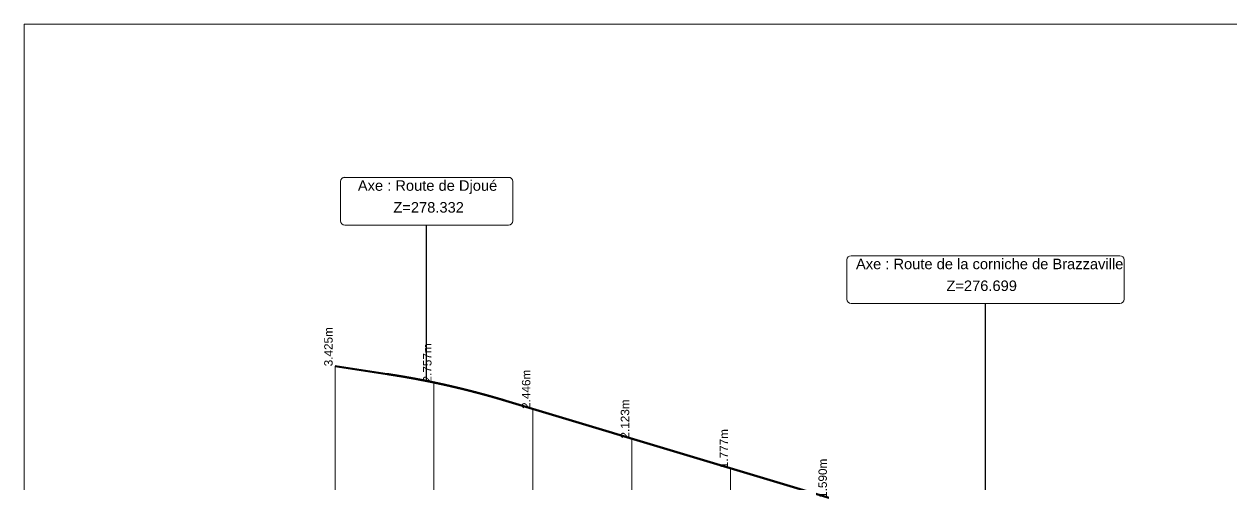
# Model space of a CAD drawing. Extents: x -1791 to 2983, y -138 to 554.
# Drawn here: x 2374.9 to 2497, y 108.5 to 155.1 of the extents above; entities that cross this region are included whole.
import ezdxf
from ezdxf.enums import TextEntityAlignment as Align

# ---------------------------------------------------------------- set-up
doc = ezdxf.new("R2010")
doc.units = 0
doc.layers.get('0').update_dxf_attribs({"lineweight": 0})
for name, color, linetype, lineweight in [('Route - Axe giratoire 2 - PL - Cotation', 7, 'Continuous', 0), ('Route - Axe giratoire 2 - PL - Habillage - Intersection d’axes', 7, 'Continuous', 0), ('Route - Axe giratoire 2 - PL - Projet Linéaire', 7, 'Continuous', 0), ('Route - Giratoire 1+ - PL - Habillage - Intersection d’axes', 7, 'Continuous', 0), ('Route - Route de la corniche de Brazzaville - PL - Habillage - Intersection d’axes', 7, 'Continuous', 0)]:
    doc.layers.add(name, color=color, linetype=linetype, lineweight=lineweight)
doc.styles.add('CoteVertB', font='arial.ttf', dxfattribs={"height": 0.0017})
doc.styles.add('Etiquette', font='arial.ttf', dxfattribs={"height": 0.5})
doc.styles.get("Standard").update_dxf_attribs({"font": 'arial.ttf'})
doc.dimstyles.get("Standard").update_dxf_attribs({"dimtxt": 0.18, "dimasz": 0.18, "dimexe": 0.18, "dimexo": 0.0625, "dimgap": 0.09, "dimtad": 0, "dimtih": 1, "dimtoh": 1, "dimdec": 4, "dimzin": 0, "dimdsep": 46, "dimtxsty": 'Standard', "dimcen": 0.09, "dimadec": 0, "dimazin": 0, "dimtfac": 1, "dimtdec": 4, "dimtofl": 0, "dimtmove": 0, "dimatfit": 3, "dimfxl": 1, "dimtolj": 1, "dimtzin": 0, "dimarcsym": 0})

msp = doc.modelspace()

# ---------------------------------------------------------------- linework, layer by layer
msp.add_lwpolyline([(2374.87364, 155.0645), (2574.87364, 155.0645), (2574.87364, 16.5645), (2374.87364, 16.5645)], close=True)
at = {"layer": 'Route - Axe giratoire 2 - PL - Cotation', "color": 7, "linetype": 'Continuous'}
for p, q in [((2406.33507, 55.65342), (2406.33507, 120.45618)), ((2416.33507, 55.65342), (2416.33507, 118.81641)), ((2426.33507, 55.65342), (2426.33507, 116.14684)), ((2436.33507, 55.65342), (2436.33507, 113.14684)), ((2446.33507, 55.65342), (2446.33507, 110.14684))]:
    msp.add_line(p, q, dxfattribs=at)
at = {"layer": 'Route - Axe giratoire 2 - PL - Projet Linéaire', "color": 1, "linetype": 'Continuous', "lineweight": 53, "flags": 128}
msp.add_lwpolyline([(2406.33507, 120.45618), (2411.6061, 119.66553), (2411.63096, 119.6618), (2411.65582, 119.65805), (2411.68069, 119.65431), (2411.70555, 119.65055), (2411.73041, 119.64679), (2411.75527, 119.64301), (2411.78014, 119.63923), (2411.805, 119.63545), (2411.82986, 119.63165), (2411.85472, 119.62785), (2411.87959, 119.62404), (2411.90445, 119.62022), (2411.92931, 119.61639), (2411.95418, 119.61256), (2411.97904, 119.60872), (2412.0039, 119.60487), (2412.02876, 119.60101), (2412.05363, 119.59715), (2412.07849, 119.59328), (2412.10335, 119.5894), (2412.12822, 119.58551), (2412.15308, 119.58161), (2412.17794, 119.57771), (2412.2028, 119.5738), (2412.22767, 119.56988), (2412.25253, 119.56595), (2412.27739, 119.56202), (2412.30226, 119.55808), (2412.32712, 119.55413), (2412.35198, 119.55017), (2412.37685, 119.5462), (2412.40171, 119.54223), (2412.42657, 119.53825), (2412.45144, 119.53426), (2412.4763, 119.53027), (2412.50116, 119.52626), (2412.52603, 119.52225), (2412.55089, 119.51823), (2412.57575, 119.5142), (2412.60062, 119.51017), (2412.62548, 119.50613), (2412.65034, 119.50208), (2412.67521, 119.49802), (2412.70007, 119.49395), (2412.72494, 119.48988), (2412.7498, 119.4858), (2412.77466, 119.48171), (2412.79953, 119.47761), (2412.82439, 119.47351), (2412.84925, 119.4694), (2412.87412, 119.46528), (2412.89898, 119.46115), (2412.92384, 119.45701), (2412.94871, 119.45287), (2412.97357, 119.44872), (2412.99844, 119.44456), (2413.0233, 119.4404), (2413.04816, 119.43622), (2413.07303, 119.43204), (2413.09789, 119.42785), (2413.12276, 119.42365), (2413.14762, 119.41945), (2413.17248, 119.41524), (2413.19735, 119.41102), (2413.22221, 119.40679), (2413.24708, 119.40255), (2413.27194, 119.39831), (2413.2968, 119.39406), (2413.32167, 119.3898), (2413.34653, 119.38553), (2413.3714, 119.38126), (2413.39626, 119.37698), (2413.42113, 119.37269), (2413.44599, 119.36839), (2413.47085, 119.36408), (2413.49572, 119.35977), (2413.52058, 119.35545), (2413.54545, 119.35112), (2413.57031, 119.34678), (2413.59518, 119.34244), (2413.62004, 119.33809), (2413.64491, 119.33373), (2413.66977, 119.32936), (2413.69464, 119.32499), (2413.7195, 119.3206), (2413.74436, 119.31621), (2413.76923, 119.31182), (2413.79409, 119.30741), (2413.81896, 119.303), (2413.84382, 119.29857), (2413.86869, 119.29414), (2413.89355, 119.28971), (2413.91842, 119.28526), (2413.94328, 119.28081), (2413.96815, 119.27635), (2413.99301, 119.27188), (2414.01788, 119.26741), (2414.04274, 119.26292), (2414.06761, 119.25843), (2414.09247, 119.25394), (2414.11734, 119.24943), (2414.1422, 119.24491), (2414.16707, 119.24039), (2414.19193, 119.23586), (2414.2168, 119.23133), (2414.24166, 119.22678), (2414.26653, 119.22223), (2414.29139, 119.21767), (2414.31626, 119.2131), (2414.34113, 119.20852), (2414.36599, 119.20394), (2414.39086, 119.19935), (2414.41572, 119.19475), (2414.44059, 119.19014), (2414.46545, 119.18553), (2414.49032, 119.1809), (2414.51518, 119.17627), (2414.54005, 119.17164), (2414.56491, 119.16699), (2414.58978, 119.16234), (2414.61465, 119.15768), (2414.63951, 119.15301), (2414.66438, 119.14833), (2414.68924, 119.14365), (2414.71411, 119.13895), (2414.73897, 119.13425), (2414.76384, 119.12955), (2414.78871, 119.12483), (2414.81357, 119.12011), (2414.83844, 119.11538), (2414.8633, 119.11064), (2414.88817, 119.10589), (2414.91304, 119.10114), (2414.9379, 119.09638), (2414.96277, 119.09161), (2414.98763, 119.08683), (2415.0125, 119.08205), (2415.03737, 119.07725), (2415.06223, 119.07245), (2415.0871, 119.06765), (2415.11197, 119.06283), (2415.13683, 119.05801), (2415.1617, 119.05317), (2415.18656, 119.04834), (2415.21143, 119.04349), (2415.2363, 119.03863), (2415.26116, 119.03377), (2415.28603, 119.0289), (2415.3109, 119.02402), (2415.33576, 119.01914), (2415.36063, 119.01425), (2415.3855, 119.00934), (2415.41036, 119.00444), (2415.43523, 118.99952), (2415.4601, 118.9946), (2415.48496, 118.98967), (2415.50983, 118.98472), (2415.5347, 118.97978), (2415.55956, 118.97482), (2415.58443, 118.96986), (2415.6093, 118.96489), (2415.63416, 118.95991), (2415.65903, 118.95492), (2415.6839, 118.94993), (2415.70876, 118.94493), (2415.73363, 118.93992), (2415.7585, 118.9349), (2415.78337, 118.92988), (2415.80823, 118.92485), (2415.8331, 118.91981), (2415.85797, 118.91476), (2415.88283, 118.9097), (2415.9077, 118.90464), (2415.93257, 118.89957), (2415.95744, 118.89449), (2415.9823, 118.8894), (2416.00717, 118.88431), (2416.03204, 118.87921), (2416.05691, 118.8741), (2416.08177, 118.86898), (2416.10664, 118.86385), (2416.13151, 118.85872), (2416.15638, 118.85358), (2416.18124, 118.84843), (2416.20611, 118.84328), (2416.23098, 118.83811), (2416.25585, 118.83294), (2416.28071, 118.82776), (2416.30558, 118.82257), (2416.33045, 118.81738), (2416.35532, 118.81218), (2416.38019, 118.80697), (2416.40505, 118.80175), (2416.42992, 118.79652), (2416.45479, 118.79129), (2416.47966, 118.78605), (2416.50452, 118.7808), (2416.52939, 118.77554), (2416.55426, 118.77028), (2416.57913, 118.76501), (2416.604, 118.75973), (2416.62887, 118.75444), (2416.65373, 118.74914), (2416.6786, 118.74384), (2416.70347, 118.73853), (2416.72834, 118.73321), (2416.75321, 118.72788), (2416.77807, 118.72255), (2416.80294, 118.71721), (2416.82781, 118.71186), (2416.85268, 118.7065), (2416.87755, 118.70113), (2416.90242, 118.69576), (2416.92729, 118.69038), (2416.95215, 118.68499), (2416.97702, 118.6796), (2417.00189, 118.67419), (2417.02676, 118.66878), (2417.05163, 118.66336), (2417.0765, 118.65794), (2417.10137, 118.6525), (2417.12624, 118.64706), (2417.1511, 118.64161), (2417.17597, 118.63615), (2417.20084, 118.63069), (2417.22571, 118.62521), (2417.25058, 118.61973), (2417.27545, 118.61424), (2417.30032, 118.60874), (2417.32519, 118.60324), (2417.35006, 118.59773), (2417.37493, 118.59221), (2417.39979, 118.58668), (2417.42466, 118.58115), (2417.44953, 118.5756), (2417.4744, 118.57005), (2417.49927, 118.56449), (2417.52414, 118.55893), (2417.54901, 118.55335), (2417.57388, 118.54777), (2417.59875, 118.54218), (2417.62362, 118.53659), (2417.64849, 118.53098), (2417.67336, 118.52537), (2417.69823, 118.51975), (2417.7231, 118.51412), (2417.74797, 118.50848), (2417.77284, 118.50284), (2417.79771, 118.49719), (2417.82258, 118.49153), (2417.84745, 118.48586), (2417.87232, 118.48019), (2417.89719, 118.4745), (2417.92206, 118.46881), (2417.94693, 118.46312), (2417.9718, 118.45741), (2417.99667, 118.4517), (2418.02154, 118.44598), (2418.04641, 118.44025), (2418.07128, 118.43451), (2418.09615, 118.42877), (2418.12102, 118.42301), (2418.14589, 118.41726), (2418.17076, 118.41149), (2418.19563, 118.40571), (2418.2205, 118.39993), (2418.24537, 118.39414), (2418.27024, 118.38834), (2418.29511, 118.38253), (2418.31998, 118.37672), (2418.34485, 118.3709), (2418.36972, 118.36507), (2418.39459, 118.35923), (2418.41946, 118.35339), (2418.44433, 118.34753), (2418.4692, 118.34167), (2418.49407, 118.33581), (2418.51895, 118.32993), (2418.54382, 118.32405), (2418.56869, 118.31816), (2418.59356, 118.31226), (2418.61843, 118.30635), (2418.6433, 118.30044), (2418.66817, 118.29451), (2418.69304, 118.28858), (2418.71791, 118.28264), (2418.74278, 118.2767), (2418.76766, 118.27075), (2418.79253, 118.26478), (2418.8174, 118.25882), (2418.84227, 118.25284), (2418.86714, 118.24686), (2418.89201, 118.24086), (2418.91688, 118.23486), (2418.94175, 118.22886), (2418.96663, 118.22284), (2418.9915, 118.21682), (2419.01637, 118.21079), (2419.04124, 118.20475), (2419.06611, 118.1987), (2419.09098, 118.19265), (2419.11586, 118.18659), (2419.14073, 118.18052), (2419.1656, 118.17444), (2419.19047, 118.16836), (2419.21534, 118.16226), (2419.24021, 118.15616), (2419.26509, 118.15006), (2419.28996, 118.14394), (2419.31483, 118.13782), (2419.3397, 118.13168), (2419.36457, 118.12554), (2419.38945, 118.1194), (2419.41432, 118.11324), (2419.43919, 118.10708), (2419.46406, 118.10091), (2419.48894, 118.09473), (2419.51381, 118.08855), (2419.53868, 118.08236), (2419.56355, 118.07615), (2419.58843, 118.06994), (2419.6133, 118.06373), (2419.63817, 118.0575), (2419.66304, 118.05127), (2419.68792, 118.04503), (2419.71279, 118.03879), (2419.73766, 118.03253), (2419.76253, 118.02627), (2419.78741, 118.02), (2419.81228, 118.01372), (2419.83715, 118.00743), (2419.86202, 118.00114), (2419.8869, 117.99484), (2419.91177, 117.98853), (2419.93664, 117.98221), (2419.96152, 117.97588), (2419.98639, 117.96955), (2420.01126, 117.96321), (2420.03614, 117.95686), (2420.06101, 117.95051), (2420.08588, 117.94414), (2420.11075, 117.93777), (2420.13563, 117.93139), (2420.1605, 117.92501), (2420.18537, 117.91861), (2420.21025, 117.91221), (2420.23512, 117.9058), (2420.26, 117.89938), (2420.28487, 117.89296), (2420.30974, 117.88652), (2420.33462, 117.88008), (2420.35949, 117.87363), (2420.38436, 117.86718), (2420.40924, 117.86071), (2420.43411, 117.85424), (2420.45898, 117.84776), (2420.48386, 117.84127), (2420.50873, 117.83478), (2420.53361, 117.82827), (2420.55848, 117.82177), (2420.58335, 117.81525), (2420.60823, 117.80872), (2420.6331, 117.80219), (2420.65798, 117.79564), (2420.68285, 117.78909), (2420.70772, 117.78254), (2420.7326, 117.77597), (2420.75747, 117.7694), (2420.78235, 117.76282), (2420.80722, 117.75623), (2420.8321, 117.74963), (2420.85697, 117.74303), (2420.88185, 117.73642), (2420.90672, 117.7298), (2420.93159, 117.72317), (2420.95647, 117.71654), (2420.98134, 117.7099), (2421.00622, 117.70325), (2421.03109, 117.69659), (2421.05597, 117.68992), (2421.08084, 117.68325), (2421.10572, 117.67657), (2421.13059, 117.66988), (2421.15547, 117.66318), (2421.18034, 117.65648), (2421.20522, 117.64977), (2421.23009, 117.64305), (2421.25497, 117.63632), (2421.27984, 117.62958), (2421.30472, 117.62284), (2421.32959, 117.61609), (2421.35447, 117.60933), (2421.37934, 117.60256), (2421.40422, 117.59579), (2421.42909, 117.58901), (2421.45397, 117.58222), (2421.47885, 117.57542), (2421.50372, 117.56862), (2421.5286, 117.5618), (2421.55347, 117.55498), (2421.57835, 117.54816), (2421.60322, 117.54132), (2421.6281, 117.53448), (2421.65297, 117.52762), (2421.67785, 117.52077), (2421.70273, 117.5139), (2421.7276, 117.50702), (2421.75248, 117.50014), (2421.77735, 117.49325), (2421.80223, 117.48635), (2421.82711, 117.47945), (2421.85198, 117.47253), (2421.87686, 117.46561), (2421.90173, 117.45868), (2421.92661, 117.45175), (2421.95149, 117.4448), (2421.97636, 117.43785), (2422.00124, 117.43089), (2422.02612, 117.42392), (2422.05099, 117.41695), (2422.07587, 117.40996), (2422.10075, 117.40297), (2422.12562, 117.39597), (2422.1505, 117.38897), (2422.17538, 117.38195), (2422.20025, 117.37493), (2422.22513, 117.3679), (2422.25001, 117.36086), (2422.27488, 117.35382), (2422.29976, 117.34676), (2422.32464, 117.3397), (2422.34951, 117.33264), (2422.37439, 117.32556), (2422.39927, 117.31848), (2422.42415, 117.31138), (2422.44902, 117.30428), (2422.4739, 117.29718), (2422.49878, 117.29006), (2422.52365, 117.28294), (2422.54853, 117.27581), (2422.57341, 117.26867), (2422.59829, 117.26152), (2422.62316, 117.25437), (2422.64804, 117.24721), (2422.67292, 117.24004), (2422.6978, 117.23286), (2422.72267, 117.22568), (2422.74755, 117.21849), (2422.77243, 117.21129), (2422.79731, 117.20408), (2422.82219, 117.19686), (2422.84706, 117.18964), (2422.87194, 117.18241), (2422.89682, 117.17517), (2422.9217, 117.16792), (2422.94658, 117.16067), (2422.97145, 117.15341), (2422.99633, 117.14614), (2423.02121, 117.13886), (2423.04609, 117.13157), (2423.07097, 117.12428), (2423.09584, 117.11698), (2423.12072, 117.10967), (2423.1456, 117.10235), (2423.17048, 117.09503), (2423.19536, 117.0877), (2423.22024, 117.08036), (2423.24512, 117.07301), (2423.26999, 117.06565), (2423.29487, 117.05829), (2423.31975, 117.05092), (2423.34463, 117.04354), (2423.36951, 117.03615), (2423.39439, 117.02876), (2423.41927, 117.02136), (2423.44415, 117.01395), (2423.46903, 117.00653), (2423.4939, 116.99911), (2423.51878, 116.99168), (2423.54366, 116.98423), (2423.56854, 116.97679), (2423.59342, 116.96933), (2423.6061, 116.96553), (2467.29849, 103.85781)], dxfattribs=at)
at = {"layer": 'Route - Route de la corniche de Brazzaville - PL - Habillage - Intersection d’axes'}
for p, q in [((2423.8794, 139.56971), (2407.24146, 139.56971)), ((2406.88276, 135.1715), (2406.88539, 139.15155)), ((2424.3033, 135.16576), (2424.3033, 139.14581)), ((2407.30638, 134.74732), (2423.8794, 134.74186)), ((2485.72481, 131.63875), (2458.52778, 131.63875)), ((2486.14871, 127.2348), (2486.14871, 131.21485)), ((2458.52778, 126.8109), (2485.72481, 126.8109))]:
    msp.add_line(p, q, dxfattribs=at)
msp.add_lwpolyline([(2458.10389, 131.21486), (2458.10389, 127.2348, 0.414213562), (2458.52778, 126.81091)], format="xyb", dxfattribs=at)
for centre, start, end in [((2407.30928, 139.15127), 89.962232, 179.962232), ((2423.8794, 139.14581), 360, 90), ((2407.30666, 135.17122), 179.962232, 269.962232), ((2423.8794, 135.16576), 270, 0), ((2458.52778, 131.21485), 90, 180), ((2485.72481, 131.21485), 360, 90), ((2485.72481, 127.2348), 270, 0)]:
    msp.add_arc(centre, 0.4239, start, end, dxfattribs=at)

# ---------------------------------------------------------------- texts
at = {"layer": 'Route - Axe giratoire 2 - PL - Cotation', "color": 7, "style": 'CoteVertB'}
for s, p in [('3.425m', (2406.33507, 120.45618)), ('2.757m', (2416.33507, 118.81641)), ('2.446m', (2426.33507, 116.14684)), ('2.123m', (2436.33507, 113.14684)), ('1.777m', (2446.33507, 110.14684)), ('1.590m', (2456.33507, 107.14684))]:
    msp.add_text(s, height=0.85, rotation=90, dxfattribs=at).set_placement(p, align=Align.BOTTOM_LEFT)
at = {"layer": 'Route - Route de la corniche de Brazzaville - PL - Habillage - Intersection d’axes', "style": 'Etiquette'}
for s, p in [('Axe : Route de Djoué', (2408.6326, 139.27015)), ('Z=278.332', (2412.22386, 137.06444)), ('Axe : Route de la corniche de Brazzaville', (2459.02379, 131.33919)), ('Z=276.699', (2468.17288, 129.13348))]:
    msp.add_text(s, height=1.062, dxfattribs=at).set_placement(p, align=Align.TOP_LEFT)

# ---------------------------------------------------------------- leaders
at = {"layer": 'Route - Axe giratoire 2 - PL - Habillage - Intersection d’axes', "linetype": 'Continuous', "lineweight": 0}
msp.add_leader([(2415.58768, 118.94073), (2415.58768, 134.74459)], dimstyle='Standard', override={"dimasz": 0, "dimldrblk": 'None'}, dxfattribs=at)
at = {"layer": 'Route - Giratoire 1+ - PL - Habillage - Intersection d’axes', "linetype": 'Continuous', "lineweight": 0}
msp.add_leader([(2472.11833, 102.64133), (2472.1263, 126.8109)], dimstyle='Standard', override={"dimasz": 0, "dimldrblk": 'None'}, dxfattribs=at)

doc.saveas('drawing.dxf')
